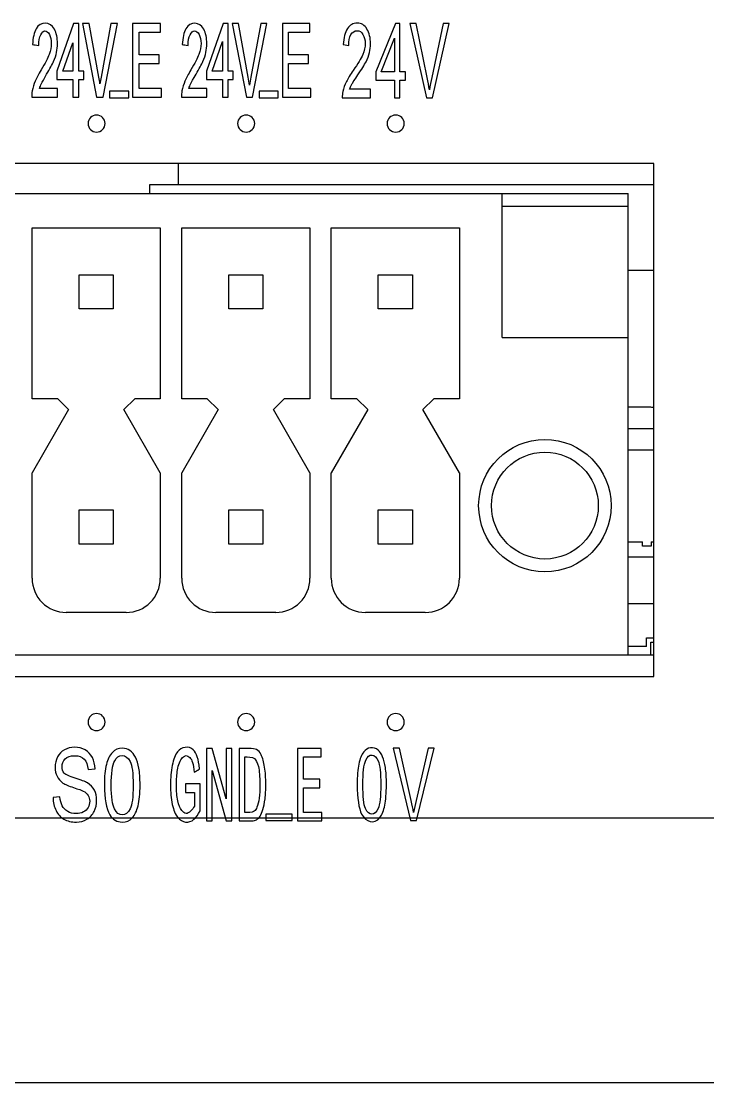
# Model space of a CAD drawing. Header units: millimetres. Extents: x 4086 to 8318, y 123 to 1549.
# Drawn here: x 7109.92 to 7125.99, y 981.81 to 1006.64 of the extents above; entities that cross this region are included whole.
import ezdxf

# ---------------------------------------------------------------- set-up
doc = ezdxf.new("R2010")
doc.units = ezdxf.units.MM
doc.layers.add('20_ALL_FEATURES', color=7, linetype='Continuous')
doc.layers.add('layer 3', color=7, linetype='Continuous')

msp = doc.modelspace()

# ---------------------------------------------------------------- linework, layer by layer
at = {"layer": '20_ALL_FEATURES', "color": 7, "linetype": 'Continuous'}
for p, q in [((7124.726, 1003.314), (7049.626, 1003.314)), ((7113.59, 1003.314), (7113.59, 1002.814)), ((7124.726, 991.314), (7124.726, 1003.314)), ((7112.919, 1002.814), (7112.919, 1002.614)), ((7124.726, 1002.814), (7112.919, 1002.814)), ((7050.226, 1002.614), (7124.126, 1002.614)), ((7121.176, 999.244), (7121.176, 1002.614)), ((7124.126, 991.814), (7124.126, 1002.614)), ((7124.126, 1002.314), (7121.176, 1002.314)), ((7110.176, 997.814), (7110.176, 1001.814)), ((7110.176, 1001.814), (7113.176, 1001.814)), ((7113.176, 1001.814), (7113.176, 997.814)), ((7113.676, 997.814), (7113.676, 1001.814)), ((7113.676, 1001.814), (7116.676, 1001.814)), ((7116.676, 1001.814), (7116.676, 997.814)), ((7117.176, 997.814), (7117.176, 1001.814)), ((7117.176, 1001.814), (7120.176, 1001.814)), ((7120.176, 1001.814), (7120.176, 997.814)), ((7111.276, 999.914), (7111.276, 1000.714)), ((7111.276, 1000.714), (7112.076, 1000.714)), ((7112.076, 1000.714), (7112.076, 999.914)), ((7114.776, 999.914), (7114.776, 1000.714)), ((7114.776, 1000.714), (7115.576, 1000.714)), ((7115.576, 1000.714), (7115.576, 999.914)), ((7118.276, 999.914), (7118.276, 1000.714)), ((7118.276, 1000.714), (7119.076, 1000.714)), ((7119.076, 1000.714), (7119.076, 999.914)), ((7124.726, 1000.814), (7124.126, 1000.814)), ((7112.076, 999.914), (7111.276, 999.914)), ((7115.576, 999.914), (7114.776, 999.914)), ((7119.076, 999.914), (7118.276, 999.914)), ((7121.176, 999.244), (7124.126, 999.244)), ((7110.776, 997.814), (7110.176, 997.814)), ((7110.776, 997.814), (7111.03, 997.56)), ((7112.323, 997.56), (7112.576, 997.814)), ((7113.176, 997.814), (7112.576, 997.814)), ((7114.276, 997.814), (7113.676, 997.814)), ((7114.276, 997.814), (7114.53, 997.56)), ((7115.823, 997.56), (7116.076, 997.814)), ((7116.676, 997.814), (7116.076, 997.814)), ((7117.776, 997.814), (7117.176, 997.814)), ((7117.776, 997.814), (7118.03, 997.56)), ((7119.323, 997.56), (7119.576, 997.814)), ((7120.176, 997.814), (7119.576, 997.814)), ((7111.03, 997.56), (7110.176, 996.082)), ((7113.176, 996.082), (7112.323, 997.56)), ((7114.53, 997.56), (7113.676, 996.082)), ((7116.676, 996.082), (7115.823, 997.56)), ((7118.03, 997.56), (7117.176, 996.082)), ((7120.176, 996.082), (7119.323, 997.56)), ((7124.63, 997.614), (7124.126, 997.614)), ((7124.726, 997.114), (7124.126, 997.114)), ((7124.726, 996.614), (7124.126, 996.614)), ((7110.176, 993.614), (7110.176, 996.082)), ((7113.176, 996.082), (7113.176, 993.614)), ((7113.676, 993.614), (7113.676, 996.082)), ((7116.676, 996.082), (7116.676, 993.614)), ((7117.176, 993.614), (7117.176, 996.082)), ((7120.176, 996.082), (7120.176, 993.614)), ((7111.276, 994.414), (7111.276, 995.214)), ((7111.276, 995.214), (7112.076, 995.214)), ((7112.076, 995.214), (7112.076, 994.414)), ((7114.776, 994.414), (7114.776, 995.214)), ((7114.776, 995.214), (7115.576, 995.214)), ((7115.576, 995.214), (7115.576, 994.414)), ((7118.276, 994.414), (7118.276, 995.214)), ((7118.276, 995.214), (7119.076, 995.214)), ((7119.076, 995.214), (7119.076, 994.414)), ((7112.076, 994.414), (7111.276, 994.414)), ((7115.576, 994.414), (7114.776, 994.414)), ((7119.076, 994.414), (7118.276, 994.414)), ((7124.126, 994.464), (7124.462, 994.464)), ((7124.462, 994.364), (7124.462, 994.464)), ((7124.662, 994.364), (7124.462, 994.364)), ((7124.662, 994.464), (7124.662, 994.364)), ((7124.662, 994.464), (7124.726, 994.464)), ((7124.126, 994.117), (7124.726, 994.117)), ((7124.726, 993.017), (7124.126, 993.017)), ((7112.376, 992.814), (7110.976, 992.814)), ((7115.876, 992.814), (7114.476, 992.814)), ((7119.376, 992.814), (7117.976, 992.814)), ((7124.557, 992.017), (7124.126, 992.017)), ((7124.557, 992.017), (7124.557, 992.224)), ((7124.557, 992.224), (7124.726, 992.224)), ((7124.657, 991.814), (7124.657, 992.124)), ((7124.657, 992.124), (7124.726, 992.124)), ((7124.726, 991.814), (7049.626, 991.814)), ((7049.626, 991.314), (7124.726, 991.314)), ((6934.716, 988.014), (7262.016, 988.014)), ((7261.966, 981.814), (6934.766, 981.814))]:
    msp.add_line(p, q, dxfattribs=at)
for radius in [1.55, 1.25]:
    msp.add_circle((7122.176, 995.314), radius, dxfattribs=at)
for centre, radius, start, end in [((7124.63, 997.114), 0.5, 78.9063, 90), ((7110.976, 993.614), 0.8, 180, 270), ((7112.376, 993.614), 0.8, 270, 0), ((7114.476, 993.614), 0.8, 180, 270), ((7115.876, 993.614), 0.8, 270, 0), ((7117.976, 993.614), 0.8, 180, 270), ((7119.376, 993.614), 0.8, 270, 0)]:
    msp.add_arc(centre, radius, start, end, dxfattribs=at)
at = {"layer": 'layer 3'}
for points, knots in [([(7110.77, 1005.072), (7110.77, 1005.072), (7110.77, 1004.87), (7110.77, 1004.87), (7110.77, 1004.87), (7110.77, 1004.87), (7110.166, 1004.87), (7110.166, 1004.87), (7110.166, 1004.87), (7110.165, 1004.921), (7110.169, 1004.97), (7110.178, 1005.017), (7110.178, 1005.017), (7110.193, 1005.094), (7110.216, 1005.17), (7110.248, 1005.245), (7110.248, 1005.245), (7110.28, 1005.32), (7110.326, 1005.407), (7110.386, 1005.505), (7110.386, 1005.505), (7110.478, 1005.658), (7110.541, 1005.779), (7110.574, 1005.869), (7110.574, 1005.869), (7110.607, 1005.958), (7110.624, 1006.043), (7110.624, 1006.123), (7110.624, 1006.123), (7110.624, 1006.207), (7110.609, 1006.277), (7110.579, 1006.335), (7110.579, 1006.335), (7110.52, 1006.448), (7110.433, 1006.441), (7110.377, 1006.33), (7110.377, 1006.33), (7110.347, 1006.269), (7110.332, 1006.185), (7110.331, 1006.077), (7110.331, 1006.077), (7110.267, 1006.087), (7110.221, 1006.094), (7110.186, 1006.099), (7110.186, 1006.099), (7110.194, 1006.261), (7110.222, 1006.384), (7110.27, 1006.469), (7110.27, 1006.469), (7110.37, 1006.645), (7110.603, 1006.639), (7110.697, 1006.459), (7110.697, 1006.459), (7110.745, 1006.367), (7110.769, 1006.254), (7110.769, 1006.118), (7110.769, 1006.118), (7110.769, 1006.049), (7110.762, 1005.982), (7110.748, 1005.915), (7110.748, 1005.915), (7110.734, 1005.849), (7110.71, 1005.779), (7110.678, 1005.705), (7110.678, 1005.705), (7110.645, 1005.632), (7110.591, 1005.531), (7110.516, 1005.403), (7110.516, 1005.403), (7110.453, 1005.296), (7110.412, 1005.224), (7110.394, 1005.186), (7110.394, 1005.186), (7110.376, 1005.148), (7110.361, 1005.11), (7110.35, 1005.072), (7110.35, 1005.072), (7110.35, 1005.072), (7110.77, 1005.072), (7110.77, 1005.072)], [0, 0, 0, 0, 0.047619, 0.047619, 0.047619, 0.047619, 0.095238, 0.095238, 0.095238, 0.095238, 0.142857, 0.142857, 0.142857, 0.142857, 0.190476, 0.190476, 0.190476, 0.190476, 0.238095, 0.238095, 0.238095, 0.238095, 0.285714, 0.285714, 0.285714, 0.285714, 0.333333, 0.333333, 0.333333, 0.333333, 0.380952, 0.380952, 0.380952, 0.380952, 0.428571, 0.428571, 0.428571, 0.428571, 0.47619, 0.47619, 0.47619, 0.47619, 0.52381, 0.52381, 0.52381, 0.52381, 0.571429, 0.571429, 0.571429, 0.571429, 0.619048, 0.619048, 0.619048, 0.619048, 0.666667, 0.666667, 0.666667, 0.666667, 0.714286, 0.714286, 0.714286, 0.714286, 0.761905, 0.761905, 0.761905, 0.761905, 0.809524, 0.809524, 0.809524, 0.809524, 0.857143, 0.857143, 0.857143, 0.857143, 0.904762, 0.904762, 0.904762, 0.904762, 1, 1, 1, 1]), ([(7114.238, 1004.87), (7114.238, 1004.87), (7113.698, 1004.87), (7113.698, 1004.87), (7113.698, 1004.87), (7113.698, 1004.87), (7113.671, 1004.87), (7113.671, 1004.87), (7113.671, 1004.87), (7113.67, 1004.921), (7113.674, 1004.97), (7113.683, 1005.017), (7113.683, 1005.017), (7113.698, 1005.094), (7113.721, 1005.171), (7113.753, 1005.245), (7113.753, 1005.245), (7113.785, 1005.32), (7113.831, 1005.407), (7113.891, 1005.505), (7113.891, 1005.505), (7113.984, 1005.658), (7114.046, 1005.779), (7114.079, 1005.869), (7114.079, 1005.869), (7114.112, 1005.958), (7114.129, 1006.043), (7114.129, 1006.123), (7114.129, 1006.123), (7114.129, 1006.207), (7114.114, 1006.277), (7114.084, 1006.335), (7114.084, 1006.335), (7114.024, 1006.45), (7113.929, 1006.443), (7113.872, 1006.33), (7113.872, 1006.33), (7113.842, 1006.269), (7113.826, 1006.185), (7113.826, 1006.078), (7113.826, 1006.078), (7113.759, 1006.088), (7113.734, 1006.092), (7113.691, 1006.099), (7113.691, 1006.099), (7113.699, 1006.261), (7113.727, 1006.384), (7113.775, 1006.469), (7113.775, 1006.469), (7113.875, 1006.645), (7114.098, 1006.638), (7114.192, 1006.459), (7114.192, 1006.459), (7114.24, 1006.367), (7114.264, 1006.254), (7114.264, 1006.118), (7114.264, 1006.118), (7114.264, 1006.05), (7114.256, 1005.982), (7114.242, 1005.916), (7114.242, 1005.916), (7114.228, 1005.849), (7114.205, 1005.779), (7114.173, 1005.705), (7114.173, 1005.705), (7114.14, 1005.632), (7114.086, 1005.531), (7114.011, 1005.403), (7114.011, 1005.403), (7113.947, 1005.296), (7113.907, 1005.224), (7113.889, 1005.186), (7113.889, 1005.186), (7113.871, 1005.148), (7113.856, 1005.11), (7113.844, 1005.072), (7113.844, 1005.072), (7113.844, 1005.072), (7114.238, 1005.072), (7114.238, 1005.072), (7114.238, 1005.072), (7114.238, 1005.072), (7114.265, 1005.072), (7114.265, 1005.072), (7114.265, 1005.072), (7114.265, 1005.072), (7114.265, 1004.87), (7114.265, 1004.87), (7114.265, 1004.87), (7114.265, 1004.87), (7114.238, 1004.87), (7114.238, 1004.87)], [0, 0, 0, 0, 0.041667, 0.041667, 0.041667, 0.041667, 0.083333, 0.083333, 0.083333, 0.083333, 0.125, 0.125, 0.125, 0.125, 0.166667, 0.166667, 0.166667, 0.166667, 0.208333, 0.208333, 0.208333, 0.208333, 0.25, 0.25, 0.25, 0.25, 0.291667, 0.291667, 0.291667, 0.291667, 0.333333, 0.333333, 0.333333, 0.333333, 0.375, 0.375, 0.375, 0.375, 0.416667, 0.416667, 0.416667, 0.416667, 0.458333, 0.458333, 0.458333, 0.458333, 0.5, 0.5, 0.5, 0.5, 0.541667, 0.541667, 0.541667, 0.541667, 0.583333, 0.583333, 0.583333, 0.583333, 0.625, 0.625, 0.625, 0.625, 0.666667, 0.666667, 0.666667, 0.666667, 0.708333, 0.708333, 0.708333, 0.708333, 0.75, 0.75, 0.75, 0.75, 0.791667, 0.791667, 0.791667, 0.791667, 0.833333, 0.833333, 0.833333, 0.833333, 0.875, 0.875, 0.875, 0.875, 0.916667, 0.916667, 0.916667, 0.916667, 1, 1, 1, 1]), ([(7111.126, 1004.87), (7111.126, 1004.87), (7111.126, 1005.281), (7111.126, 1005.281), (7111.126, 1005.281), (7111.126, 1005.281), (7110.792, 1005.281), (7110.792, 1005.281), (7110.792, 1005.281), (7110.792, 1005.281), (7110.754, 1005.281), (7110.754, 1005.281), (7110.754, 1005.281), (7110.754, 1005.281), (7110.754, 1005.475), (7110.754, 1005.475), (7110.754, 1005.475), (7110.754, 1005.475), (7111.145, 1006.589), (7111.145, 1006.589), (7111.145, 1006.589), (7111.145, 1006.589), (7111.269, 1006.589), (7111.269, 1006.589), (7111.269, 1006.589), (7111.269, 1006.589), (7111.269, 1005.475), (7111.269, 1005.475), (7111.269, 1005.475), (7111.269, 1005.475), (7111.385, 1005.475), (7111.385, 1005.475), (7111.385, 1005.475), (7111.385, 1005.475), (7111.385, 1005.281), (7111.385, 1005.281), (7111.385, 1005.281), (7111.385, 1005.281), (7111.269, 1005.281), (7111.269, 1005.281), (7111.269, 1005.281), (7111.269, 1005.281), (7111.269, 1004.87), (7111.269, 1004.87), (7111.269, 1004.87), (7111.269, 1004.87), (7111.231, 1004.87), (7111.231, 1004.87), (7111.231, 1004.87), (7111.231, 1004.87), (7111.163, 1004.87), (7111.163, 1004.87), (7111.163, 1004.87), (7111.163, 1004.87), (7111.126, 1004.87), (7111.126, 1004.87)], [0, 0, 0, 0, 0.066667, 0.066667, 0.066667, 0.066667, 0.133333, 0.133333, 0.133333, 0.133333, 0.2, 0.2, 0.2, 0.2, 0.266667, 0.266667, 0.266667, 0.266667, 0.333333, 0.333333, 0.333333, 0.333333, 0.4, 0.4, 0.4, 0.4, 0.466667, 0.466667, 0.466667, 0.466667, 0.533333, 0.533333, 0.533333, 0.533333, 0.6, 0.6, 0.6, 0.6, 0.666667, 0.666667, 0.666667, 0.666667, 0.733333, 0.733333, 0.733333, 0.733333, 0.8, 0.8, 0.8, 0.8, 0.866667, 0.866667, 0.866667, 0.866667, 1, 1, 1, 1]), ([(7111.685, 1004.87), (7111.685, 1004.87), (7111.354, 1006.589), (7111.354, 1006.589), (7111.354, 1006.589), (7111.407, 1006.589), (7111.46, 1006.589), (7111.514, 1006.589), (7111.514, 1006.589), (7111.514, 1006.589), (7111.736, 1005.34), (7111.736, 1005.34), (7111.736, 1005.34), (7111.746, 1005.286), (7111.755, 1005.233), (7111.763, 1005.183), (7111.763, 1005.183), (7111.771, 1005.235), (7111.78, 1005.288), (7111.79, 1005.34), (7111.79, 1005.34), (7111.79, 1005.34), (7112.021, 1006.589), (7112.021, 1006.589), (7112.021, 1006.589), (7112.072, 1006.589), (7112.123, 1006.589), (7112.174, 1006.589), (7112.174, 1006.589), (7112.174, 1006.589), (7111.84, 1004.87), (7111.84, 1004.87), (7111.84, 1004.87), (7111.788, 1004.87), (7111.736, 1004.87), (7111.685, 1004.87)], [0, 0, 0, 0, 0.1, 0.1, 0.1, 0.1, 0.2, 0.2, 0.2, 0.2, 0.3, 0.3, 0.3, 0.3, 0.4, 0.4, 0.4, 0.4, 0.5, 0.5, 0.5, 0.5, 0.6, 0.6, 0.6, 0.6, 0.7, 0.7, 0.7, 0.7, 0.8, 0.8, 0.8, 0.8, 1, 1, 1, 1]), ([(7112.527, 1004.87), (7112.527, 1004.87), (7112.527, 1006.589), (7112.527, 1006.589), (7112.527, 1006.589), (7112.746, 1006.589), (7112.964, 1006.589), (7113.183, 1006.589), (7113.183, 1006.589), (7113.183, 1006.589), (7113.183, 1006.387), (7113.183, 1006.387), (7113.183, 1006.387), (7113.183, 1006.387), (7112.678, 1006.387), (7112.678, 1006.387), (7112.678, 1006.387), (7112.678, 1006.387), (7112.678, 1005.859), (7112.678, 1005.859), (7112.678, 1005.859), (7112.678, 1005.859), (7113.15, 1005.859), (7113.15, 1005.859), (7113.15, 1005.859), (7113.15, 1005.859), (7113.15, 1005.657), (7113.15, 1005.657), (7113.15, 1005.657), (7113.15, 1005.657), (7112.678, 1005.657), (7112.678, 1005.657), (7112.678, 1005.657), (7112.678, 1005.657), (7112.678, 1005.072), (7112.678, 1005.072), (7112.678, 1005.072), (7112.678, 1005.072), (7113.203, 1005.072), (7113.203, 1005.072), (7113.203, 1005.072), (7113.203, 1005.072), (7113.203, 1004.87), (7113.203, 1004.87), (7113.203, 1004.87), (7113.203, 1004.87), (7112.527, 1004.87), (7112.527, 1004.87)], [0, 0, 0, 0, 0.076923, 0.076923, 0.076923, 0.076923, 0.153846, 0.153846, 0.153846, 0.153846, 0.230769, 0.230769, 0.230769, 0.230769, 0.307692, 0.307692, 0.307692, 0.307692, 0.384615, 0.384615, 0.384615, 0.384615, 0.461538, 0.461538, 0.461538, 0.461538, 0.538462, 0.538462, 0.538462, 0.538462, 0.615385, 0.615385, 0.615385, 0.615385, 0.692308, 0.692308, 0.692308, 0.692308, 0.769231, 0.769231, 0.769231, 0.769231, 0.846154, 0.846154, 0.846154, 0.846154, 1, 1, 1, 1]), ([(7114.737, 1006.589), (7114.737, 1006.589), (7114.763, 1006.589), (7114.763, 1006.589), (7114.763, 1006.589), (7114.763, 1006.589), (7114.763, 1005.475), (7114.763, 1005.475), (7114.763, 1005.475), (7114.763, 1005.475), (7114.853, 1005.475), (7114.853, 1005.475), (7114.853, 1005.475), (7114.853, 1005.475), (7114.879, 1005.475), (7114.879, 1005.475), (7114.879, 1005.475), (7114.879, 1005.475), (7114.879, 1005.281), (7114.879, 1005.281), (7114.879, 1005.281), (7114.879, 1005.281), (7114.853, 1005.281), (7114.853, 1005.281), (7114.853, 1005.281), (7114.853, 1005.281), (7114.763, 1005.281), (7114.763, 1005.281), (7114.763, 1005.281), (7114.763, 1005.281), (7114.763, 1004.87), (7114.763, 1004.87), (7114.763, 1004.87), (7114.763, 1004.87), (7114.737, 1004.87), (7114.737, 1004.87), (7114.737, 1004.87), (7114.737, 1004.87), (7114.658, 1004.87), (7114.658, 1004.87), (7114.658, 1004.87), (7114.658, 1004.87), (7114.631, 1004.87), (7114.631, 1004.87), (7114.631, 1004.87), (7114.631, 1004.87), (7114.631, 1005.281), (7114.631, 1005.281), (7114.631, 1005.281), (7114.631, 1005.281), (7114.286, 1005.281), (7114.286, 1005.281), (7114.286, 1005.281), (7114.286, 1005.281), (7114.259, 1005.281), (7114.259, 1005.281), (7114.259, 1005.281), (7114.259, 1005.281), (7114.259, 1005.475), (7114.259, 1005.475), (7114.259, 1005.475), (7114.259, 1005.475), (7114.65, 1006.589), (7114.65, 1006.589), (7114.65, 1006.589), (7114.65, 1006.589), (7114.677, 1006.589), (7114.677, 1006.589), (7114.677, 1006.589), (7114.677, 1006.589), (7114.737, 1006.589), (7114.737, 1006.589)], [0, 0, 0, 0, 0.052632, 0.052632, 0.052632, 0.052632, 0.105263, 0.105263, 0.105263, 0.105263, 0.157895, 0.157895, 0.157895, 0.157895, 0.210526, 0.210526, 0.210526, 0.210526, 0.263158, 0.263158, 0.263158, 0.263158, 0.315789, 0.315789, 0.315789, 0.315789, 0.368421, 0.368421, 0.368421, 0.368421, 0.421053, 0.421053, 0.421053, 0.421053, 0.473684, 0.473684, 0.473684, 0.473684, 0.526316, 0.526316, 0.526316, 0.526316, 0.578947, 0.578947, 0.578947, 0.578947, 0.631579, 0.631579, 0.631579, 0.631579, 0.684211, 0.684211, 0.684211, 0.684211, 0.736842, 0.736842, 0.736842, 0.736842, 0.789474, 0.789474, 0.789474, 0.789474, 0.842105, 0.842105, 0.842105, 0.842105, 0.894737, 0.894737, 0.894737, 0.894737, 1, 1, 1, 1]), ([(7114.982, 1006.589), (7114.982, 1006.589), (7115.009, 1006.589), (7115.009, 1006.589), (7115.009, 1006.589), (7115.009, 1006.589), (7115.231, 1005.34), (7115.231, 1005.34), (7115.231, 1005.34), (7115.243, 1005.274), (7115.253, 1005.211), (7115.263, 1005.15), (7115.263, 1005.15), (7115.272, 1005.214), (7115.283, 1005.277), (7115.295, 1005.34), (7115.295, 1005.34), (7115.295, 1005.34), (7115.526, 1006.589), (7115.526, 1006.589), (7115.526, 1006.589), (7115.526, 1006.589), (7115.553, 1006.589), (7115.553, 1006.589), (7115.553, 1006.589), (7115.553, 1006.589), (7115.641, 1006.589), (7115.641, 1006.589), (7115.641, 1006.589), (7115.641, 1006.589), (7115.668, 1006.589), (7115.668, 1006.589), (7115.668, 1006.589), (7115.668, 1006.589), (7115.334, 1004.87), (7115.334, 1004.87), (7115.334, 1004.87), (7115.334, 1004.87), (7115.308, 1004.87), (7115.308, 1004.87), (7115.308, 1004.87), (7115.308, 1004.87), (7115.217, 1004.87), (7115.217, 1004.87), (7115.217, 1004.87), (7115.217, 1004.87), (7115.19, 1004.87), (7115.19, 1004.87), (7115.19, 1004.87), (7115.19, 1004.87), (7114.859, 1006.589), (7114.859, 1006.589), (7114.859, 1006.589), (7114.859, 1006.589), (7114.886, 1006.589), (7114.886, 1006.589), (7114.886, 1006.589), (7114.886, 1006.589), (7114.982, 1006.589), (7114.982, 1006.589)], [0, 0, 0, 0, 0.0625, 0.0625, 0.0625, 0.0625, 0.125, 0.125, 0.125, 0.125, 0.1875, 0.1875, 0.1875, 0.1875, 0.25, 0.25, 0.25, 0.25, 0.3125, 0.3125, 0.3125, 0.3125, 0.375, 0.375, 0.375, 0.375, 0.4375, 0.4375, 0.4375, 0.4375, 0.5, 0.5, 0.5, 0.5, 0.5625, 0.5625, 0.5625, 0.5625, 0.625, 0.625, 0.625, 0.625, 0.6875, 0.6875, 0.6875, 0.6875, 0.75, 0.75, 0.75, 0.75, 0.8125, 0.8125, 0.8125, 0.8125, 0.875, 0.875, 0.875, 0.875, 1, 1, 1, 1]), ([(7116.651, 1006.589), (7116.651, 1006.589), (7116.677, 1006.589), (7116.677, 1006.589), (7116.677, 1006.589), (7116.677, 1006.589), (7116.677, 1006.387), (7116.677, 1006.387), (7116.677, 1006.387), (7116.677, 1006.387), (7116.651, 1006.387), (7116.651, 1006.387), (7116.651, 1006.387), (7116.651, 1006.387), (7116.173, 1006.387), (7116.173, 1006.387), (7116.173, 1006.387), (7116.173, 1006.387), (7116.173, 1005.859), (7116.173, 1005.859), (7116.173, 1005.859), (7116.173, 1005.859), (7116.618, 1005.859), (7116.618, 1005.859), (7116.618, 1005.859), (7116.618, 1005.859), (7116.645, 1005.859), (7116.645, 1005.859), (7116.645, 1005.859), (7116.645, 1005.859), (7116.645, 1005.658), (7116.645, 1005.658), (7116.645, 1005.658), (7116.645, 1005.658), (7116.618, 1005.658), (7116.618, 1005.658), (7116.618, 1005.658), (7116.618, 1005.658), (7116.173, 1005.658), (7116.173, 1005.658), (7116.173, 1005.658), (7116.173, 1005.658), (7116.173, 1005.072), (7116.173, 1005.072), (7116.173, 1005.072), (7116.173, 1005.072), (7116.671, 1005.072), (7116.671, 1005.072), (7116.671, 1005.072), (7116.671, 1005.072), (7116.698, 1005.072), (7116.698, 1005.072), (7116.698, 1005.072), (7116.698, 1005.072), (7116.698, 1004.87), (7116.698, 1004.87), (7116.698, 1004.87), (7116.698, 1004.87), (7116.671, 1004.87), (7116.671, 1004.87), (7116.671, 1004.87), (7116.671, 1004.87), (7116.059, 1004.87), (7116.059, 1004.87), (7116.059, 1004.87), (7116.059, 1004.87), (7116.032, 1004.87), (7116.032, 1004.87), (7116.032, 1004.87), (7116.032, 1004.87), (7116.032, 1006.589), (7116.032, 1006.589), (7116.032, 1006.589), (7116.032, 1006.589), (7116.059, 1006.589), (7116.059, 1006.589), (7116.059, 1006.589), (7116.059, 1006.589), (7116.651, 1006.589), (7116.651, 1006.589)], [0, 0, 0, 0, 0.047619, 0.047619, 0.047619, 0.047619, 0.095238, 0.095238, 0.095238, 0.095238, 0.142857, 0.142857, 0.142857, 0.142857, 0.190476, 0.190476, 0.190476, 0.190476, 0.238095, 0.238095, 0.238095, 0.238095, 0.285714, 0.285714, 0.285714, 0.285714, 0.333333, 0.333333, 0.333333, 0.333333, 0.380952, 0.380952, 0.380952, 0.380952, 0.428571, 0.428571, 0.428571, 0.428571, 0.47619, 0.47619, 0.47619, 0.47619, 0.52381, 0.52381, 0.52381, 0.52381, 0.571429, 0.571429, 0.571429, 0.571429, 0.619048, 0.619048, 0.619048, 0.619048, 0.666667, 0.666667, 0.666667, 0.666667, 0.714286, 0.714286, 0.714286, 0.714286, 0.761905, 0.761905, 0.761905, 0.761905, 0.809524, 0.809524, 0.809524, 0.809524, 0.857143, 0.857143, 0.857143, 0.857143, 0.904762, 0.904762, 0.904762, 0.904762, 1, 1, 1, 1]), ([(7118.098, 1005.056), (7118.098, 1005.056), (7118.098, 1004.851), (7118.098, 1004.851), (7118.098, 1004.851), (7118.098, 1004.851), (7117.435, 1004.851), (7117.435, 1004.851), (7117.435, 1004.851), (7117.434, 1004.903), (7117.439, 1004.952), (7117.449, 1005), (7117.449, 1005), (7117.466, 1005.078), (7117.493, 1005.156), (7117.531, 1005.232), (7117.531, 1005.232), (7117.568, 1005.307), (7117.622, 1005.395), (7117.692, 1005.494), (7117.692, 1005.494), (7117.8, 1005.65), (7117.874, 1005.773), (7117.912, 1005.864), (7117.912, 1005.864), (7117.951, 1005.955), (7117.97, 1006.041), (7117.97, 1006.122), (7117.97, 1006.122), (7117.97, 1006.206), (7117.953, 1006.278), (7117.918, 1006.336), (7117.918, 1006.336), (7117.883, 1006.394), (7117.837, 1006.423), (7117.781, 1006.423), (7117.781, 1006.423), (7117.722, 1006.423), (7117.674, 1006.393), (7117.638, 1006.331), (7117.638, 1006.331), (7117.603, 1006.27), (7117.585, 1006.184), (7117.584, 1006.075), (7117.584, 1006.075), (7117.584, 1006.075), (7117.458, 1006.097), (7117.458, 1006.097), (7117.458, 1006.097), (7117.467, 1006.261), (7117.5, 1006.386), (7117.556, 1006.472), (7117.556, 1006.472), (7117.613, 1006.558), (7117.688, 1006.601), (7117.784, 1006.601), (7117.784, 1006.601), (7117.88, 1006.601), (7117.956, 1006.555), (7118.012, 1006.462), (7118.012, 1006.462), (7118.068, 1006.369), (7118.096, 1006.254), (7118.096, 1006.117), (7118.096, 1006.117), (7118.096, 1006.047), (7118.088, 1005.978), (7118.072, 1005.911), (7118.072, 1005.911), (7118.055, 1005.843), (7118.028, 1005.772), (7117.99, 1005.698), (7117.99, 1005.698), (7117.952, 1005.623), (7117.889, 1005.521), (7117.8, 1005.391), (7117.8, 1005.391), (7117.726, 1005.283), (7117.679, 1005.21), (7117.658, 1005.172), (7117.658, 1005.172), (7117.637, 1005.133), (7117.62, 1005.095), (7117.606, 1005.056), (7117.606, 1005.056), (7117.606, 1005.056), (7118.098, 1005.056), (7118.098, 1005.056)], [0, 0, 0, 0, 0.043478, 0.043478, 0.043478, 0.043478, 0.086957, 0.086957, 0.086957, 0.086957, 0.130435, 0.130435, 0.130435, 0.130435, 0.173913, 0.173913, 0.173913, 0.173913, 0.217391, 0.217391, 0.217391, 0.217391, 0.26087, 0.26087, 0.26087, 0.26087, 0.304348, 0.304348, 0.304348, 0.304348, 0.347826, 0.347826, 0.347826, 0.347826, 0.391304, 0.391304, 0.391304, 0.391304, 0.434783, 0.434783, 0.434783, 0.434783, 0.478261, 0.478261, 0.478261, 0.478261, 0.521739, 0.521739, 0.521739, 0.521739, 0.565217, 0.565217, 0.565217, 0.565217, 0.608696, 0.608696, 0.608696, 0.608696, 0.652174, 0.652174, 0.652174, 0.652174, 0.695652, 0.695652, 0.695652, 0.695652, 0.73913, 0.73913, 0.73913, 0.73913, 0.782609, 0.782609, 0.782609, 0.782609, 0.826087, 0.826087, 0.826087, 0.826087, 0.869565, 0.869565, 0.869565, 0.869565, 0.913043, 0.913043, 0.913043, 0.913043, 1, 1, 1, 1]), ([(7118.655, 1004.851), (7118.655, 1004.851), (7118.655, 1005.267), (7118.655, 1005.267), (7118.655, 1005.267), (7118.655, 1005.267), (7118.22, 1005.267), (7118.22, 1005.267), (7118.22, 1005.267), (7118.22, 1005.267), (7118.22, 1005.464), (7118.22, 1005.464), (7118.22, 1005.464), (7118.22, 1005.464), (7118.678, 1006.594), (7118.678, 1006.594), (7118.678, 1006.594), (7118.678, 1006.594), (7118.778, 1006.594), (7118.778, 1006.594), (7118.778, 1006.594), (7118.778, 1006.594), (7118.778, 1005.464), (7118.778, 1005.464), (7118.778, 1005.464), (7118.778, 1005.464), (7118.914, 1005.464), (7118.914, 1005.464), (7118.914, 1005.464), (7118.914, 1005.464), (7118.914, 1005.267), (7118.914, 1005.267), (7118.914, 1005.267), (7118.914, 1005.267), (7118.778, 1005.267), (7118.778, 1005.267), (7118.778, 1005.267), (7118.778, 1005.267), (7118.778, 1004.851), (7118.778, 1004.851), (7118.778, 1004.851), (7118.778, 1004.851), (7118.655, 1004.851), (7118.655, 1004.851)], [0, 0, 0, 0, 0.083333, 0.083333, 0.083333, 0.083333, 0.166667, 0.166667, 0.166667, 0.166667, 0.25, 0.25, 0.25, 0.25, 0.333333, 0.333333, 0.333333, 0.333333, 0.416667, 0.416667, 0.416667, 0.416667, 0.5, 0.5, 0.5, 0.5, 0.583333, 0.583333, 0.583333, 0.583333, 0.666667, 0.666667, 0.666667, 0.666667, 0.75, 0.75, 0.75, 0.75, 0.833333, 0.833333, 0.833333, 0.833333, 1, 1, 1, 1]), ([(7119.406, 1004.851), (7119.406, 1004.851), (7119.019, 1006.594), (7119.019, 1006.594), (7119.019, 1006.594), (7119.019, 1006.594), (7119.162, 1006.594), (7119.162, 1006.594), (7119.162, 1006.594), (7119.162, 1006.594), (7119.423, 1005.327), (7119.423, 1005.327), (7119.423, 1005.327), (7119.443, 1005.226), (7119.461, 1005.131), (7119.475, 1005.042), (7119.475, 1005.042), (7119.491, 1005.138), (7119.508, 1005.232), (7119.529, 1005.327), (7119.529, 1005.327), (7119.529, 1005.327), (7119.799, 1006.594), (7119.799, 1006.594), (7119.799, 1006.594), (7119.799, 1006.594), (7119.934, 1006.594), (7119.934, 1006.594), (7119.934, 1006.594), (7119.934, 1006.594), (7119.544, 1004.851), (7119.544, 1004.851), (7119.544, 1004.851), (7119.544, 1004.851), (7119.406, 1004.851), (7119.406, 1004.851)], [0, 0, 0, 0, 0.1, 0.1, 0.1, 0.1, 0.2, 0.2, 0.2, 0.2, 0.3, 0.3, 0.3, 0.3, 0.4, 0.4, 0.4, 0.4, 0.5, 0.5, 0.5, 0.5, 0.6, 0.6, 0.6, 0.6, 0.7, 0.7, 0.7, 0.7, 0.8, 0.8, 0.8, 0.8, 1, 1, 1, 1]), ([(7114.631, 1006.171), (7114.631, 1006.171), (7114.39, 1005.475), (7114.39, 1005.475), (7114.39, 1005.475), (7114.39, 1005.475), (7114.631, 1005.475), (7114.631, 1005.475), (7114.631, 1005.475), (7114.631, 1005.475), (7114.631, 1006.171), (7114.631, 1006.171)], [0, 0, 0, 0, 0.25, 0.25, 0.25, 0.25, 0.5, 0.5, 0.5, 0.5, 1, 1, 1, 1]), ([(7118.655, 1005.464), (7118.655, 1005.464), (7118.655, 1006.249), (7118.655, 1006.249), (7118.655, 1006.249), (7118.655, 1006.249), (7118.341, 1005.464), (7118.341, 1005.464), (7118.341, 1005.464), (7118.341, 1005.464), (7118.655, 1005.464), (7118.655, 1005.464)], [0, 0, 0, 0, 0.25, 0.25, 0.25, 0.25, 0.5, 0.5, 0.5, 0.5, 1, 1, 1, 1]), ([(7111.126, 1005.475), (7111.126, 1005.475), (7111.126, 1006.141), (7111.126, 1006.141), (7111.126, 1006.141), (7111.126, 1006.141), (7110.895, 1005.475), (7110.895, 1005.475), (7110.895, 1005.475), (7110.895, 1005.475), (7111.126, 1005.475), (7111.126, 1005.475)], [0, 0, 0, 0, 0.25, 0.25, 0.25, 0.25, 0.5, 0.5, 0.5, 0.5, 1, 1, 1, 1]), ([(7111.986, 1004.855), (7111.986, 1004.855), (7111.986, 1005.006), (7111.986, 1005.006), (7111.986, 1005.006), (7112.137, 1005.006), (7112.287, 1005.006), (7112.438, 1005.006), (7112.438, 1005.006), (7112.438, 1005.006), (7112.438, 1004.855), (7112.438, 1004.855), (7112.438, 1004.855), (7112.287, 1004.855), (7112.137, 1004.855), (7111.986, 1004.855)], [0, 0, 0, 0, 0.2, 0.2, 0.2, 0.2, 0.4, 0.4, 0.4, 0.4, 0.6, 0.6, 0.6, 0.6, 1, 1, 1, 1]), ([(7115.906, 1005.006), (7115.906, 1005.006), (7115.933, 1005.006), (7115.933, 1005.006), (7115.933, 1005.006), (7115.933, 1005.006), (7115.933, 1004.855), (7115.933, 1004.855), (7115.933, 1004.855), (7115.933, 1004.855), (7115.906, 1004.855), (7115.906, 1004.855), (7115.906, 1004.855), (7115.906, 1004.855), (7115.518, 1004.855), (7115.518, 1004.855), (7115.518, 1004.855), (7115.518, 1004.855), (7115.491, 1004.855), (7115.491, 1004.855), (7115.491, 1004.855), (7115.491, 1004.855), (7115.491, 1005.006), (7115.491, 1005.006), (7115.491, 1005.006), (7115.491, 1005.006), (7115.518, 1005.006), (7115.518, 1005.006), (7115.518, 1005.006), (7115.518, 1005.006), (7115.906, 1005.006), (7115.906, 1005.006)], [0, 0, 0, 0, 0.111111, 0.111111, 0.111111, 0.111111, 0.222222, 0.222222, 0.222222, 0.222222, 0.333333, 0.333333, 0.333333, 0.333333, 0.444444, 0.444444, 0.444444, 0.444444, 0.555556, 0.555556, 0.555556, 0.555556, 0.666667, 0.666667, 0.666667, 0.666667, 0.777778, 0.777778, 0.777778, 0.777778, 1, 1, 1, 1]), ([(7111.684, 1004.451), (7111.795, 1004.451), (7111.884, 1004.361), (7111.884, 1004.251), (7111.884, 1004.251), (7111.884, 1004.14), (7111.795, 1004.051), (7111.684, 1004.051), (7111.684, 1004.051), (7111.574, 1004.051), (7111.484, 1004.14), (7111.484, 1004.251), (7111.484, 1004.251), (7111.484, 1004.361), (7111.574, 1004.451), (7111.684, 1004.451)], [0, 0, 0, 0, 0.2, 0.2, 0.2, 0.2, 0.4, 0.4, 0.4, 0.4, 0.6, 0.6, 0.6, 0.6, 1, 1, 1, 1]), ([(7115.184, 1004.451), (7115.295, 1004.451), (7115.384, 1004.361), (7115.384, 1004.251), (7115.384, 1004.251), (7115.384, 1004.14), (7115.295, 1004.051), (7115.184, 1004.051), (7115.184, 1004.051), (7115.074, 1004.051), (7114.984, 1004.14), (7114.984, 1004.251), (7114.984, 1004.251), (7114.984, 1004.361), (7115.074, 1004.451), (7115.184, 1004.451)], [0, 0, 0, 0, 0.2, 0.2, 0.2, 0.2, 0.4, 0.4, 0.4, 0.4, 0.6, 0.6, 0.6, 0.6, 1, 1, 1, 1]), ([(7118.684, 1004.451), (7118.795, 1004.451), (7118.884, 1004.361), (7118.884, 1004.251), (7118.884, 1004.251), (7118.884, 1004.14), (7118.795, 1004.051), (7118.684, 1004.051), (7118.684, 1004.051), (7118.574, 1004.051), (7118.484, 1004.14), (7118.484, 1004.251), (7118.484, 1004.251), (7118.484, 1004.361), (7118.574, 1004.451), (7118.684, 1004.451)], [0, 0, 0, 0, 0.2, 0.2, 0.2, 0.2, 0.4, 0.4, 0.4, 0.4, 0.6, 0.6, 0.6, 0.6, 1, 1, 1, 1]), ([(7111.684, 990.451), (7111.795, 990.451), (7111.884, 990.361), (7111.884, 990.251), (7111.884, 990.251), (7111.884, 990.14), (7111.795, 990.051), (7111.684, 990.051), (7111.684, 990.051), (7111.574, 990.051), (7111.484, 990.14), (7111.484, 990.251), (7111.484, 990.251), (7111.484, 990.361), (7111.574, 990.451), (7111.684, 990.451)], [0, 0, 0, 0, 0.2, 0.2, 0.2, 0.2, 0.4, 0.4, 0.4, 0.4, 0.6, 0.6, 0.6, 0.6, 1, 1, 1, 1]), ([(7115.184, 990.451), (7115.295, 990.451), (7115.384, 990.361), (7115.384, 990.251), (7115.384, 990.251), (7115.384, 990.14), (7115.295, 990.051), (7115.184, 990.051), (7115.184, 990.051), (7115.074, 990.051), (7114.984, 990.14), (7114.984, 990.251), (7114.984, 990.251), (7114.984, 990.361), (7115.074, 990.451), (7115.184, 990.451)], [0, 0, 0, 0, 0.2, 0.2, 0.2, 0.2, 0.4, 0.4, 0.4, 0.4, 0.6, 0.6, 0.6, 0.6, 1, 1, 1, 1]), ([(7118.684, 990.451), (7118.795, 990.451), (7118.884, 990.361), (7118.884, 990.251), (7118.884, 990.251), (7118.884, 990.14), (7118.795, 990.051), (7118.684, 990.051), (7118.684, 990.051), (7118.574, 990.051), (7118.484, 990.14), (7118.484, 990.251), (7118.484, 990.251), (7118.484, 990.361), (7118.574, 990.451), (7118.684, 990.451)], [0, 0, 0, 0, 0.2, 0.2, 0.2, 0.2, 0.4, 0.4, 0.4, 0.4, 0.6, 0.6, 0.6, 0.6, 1, 1, 1, 1]), ([(7110.666, 988.483), (7110.666, 988.483), (7110.826, 988.502), (7110.826, 988.502), (7110.826, 988.502), (7110.833, 988.417), (7110.851, 988.347), (7110.879, 988.293), (7110.879, 988.293), (7110.906, 988.238), (7110.949, 988.194), (7111.008, 988.16), (7111.008, 988.16), (7111.066, 988.127), (7111.132, 988.11), (7111.205, 988.11), (7111.205, 988.11), (7111.269, 988.11), (7111.327, 988.122), (7111.376, 988.148), (7111.376, 988.148), (7111.426, 988.174), (7111.462, 988.209), (7111.487, 988.253), (7111.487, 988.253), (7111.511, 988.298), (7111.523, 988.346), (7111.523, 988.398), (7111.523, 988.398), (7111.523, 988.451), (7111.512, 988.497), (7111.488, 988.537), (7111.488, 988.537), (7111.465, 988.576), (7111.426, 988.61), (7111.373, 988.637), (7111.373, 988.637), (7111.338, 988.654), (7111.262, 988.682), (7111.144, 988.719), (7111.144, 988.719), (7111.026, 988.757), (7110.944, 988.792), (7110.896, 988.825), (7110.896, 988.825), (7110.835, 988.867), (7110.79, 988.92), (7110.76, 988.983), (7110.76, 988.983), (7110.73, 989.045), (7110.715, 989.116), (7110.715, 989.194), (7110.715, 989.194), (7110.715, 989.28), (7110.733, 989.36), (7110.77, 989.434), (7110.77, 989.434), (7110.807, 989.508), (7110.86, 989.565), (7110.931, 989.603), (7110.931, 989.603), (7111.002, 989.642), (7111.08, 989.661), (7111.166, 989.661), (7111.166, 989.661), (7111.261, 989.661), (7111.345, 989.641), (7111.418, 989.6), (7111.418, 989.6), (7111.491, 989.56), (7111.546, 989.501), (7111.586, 989.422), (7111.586, 989.422), (7111.625, 989.343), (7111.646, 989.254), (7111.649, 989.155), (7111.649, 989.155), (7111.649, 989.155), (7111.485, 989.139), (7111.485, 989.139), (7111.485, 989.139), (7111.477, 989.245), (7111.447, 989.326), (7111.397, 989.381), (7111.397, 989.381), (7111.346, 989.435), (7111.272, 989.463), (7111.173, 989.463), (7111.173, 989.463), (7111.07, 989.463), (7110.995, 989.438), (7110.948, 989.388), (7110.948, 989.388), (7110.901, 989.338), (7110.878, 989.278), (7110.878, 989.208), (7110.878, 989.208), (7110.878, 989.148), (7110.894, 989.098), (7110.928, 989.058), (7110.928, 989.058), (7110.961, 989.019), (7111.046, 988.978), (7111.184, 988.937), (7111.184, 988.937), (7111.322, 988.896), (7111.416, 988.86), (7111.468, 988.829), (7111.468, 988.829), (7111.542, 988.784), (7111.598, 988.727), (7111.633, 988.657), (7111.633, 988.657), (7111.669, 988.588), (7111.686, 988.508), (7111.686, 988.417), (7111.686, 988.417), (7111.686, 988.327), (7111.667, 988.243), (7111.628, 988.163), (7111.628, 988.163), (7111.589, 988.083), (7111.533, 988.022), (7111.459, 987.977), (7111.459, 987.977), (7111.386, 987.933), (7111.304, 987.911), (7111.212, 987.911), (7111.212, 987.911), (7111.096, 987.911), (7110.999, 987.934), (7110.921, 987.978), (7110.921, 987.978), (7110.843, 988.023), (7110.781, 988.09), (7110.737, 988.18), (7110.737, 988.18), (7110.692, 988.269), (7110.669, 988.37), (7110.666, 988.483)], [0, 0, 0, 0, 0.027778, 0.027778, 0.027778, 0.027778, 0.055556, 0.055556, 0.055556, 0.055556, 0.083333, 0.083333, 0.083333, 0.083333, 0.111111, 0.111111, 0.111111, 0.111111, 0.138889, 0.138889, 0.138889, 0.138889, 0.166667, 0.166667, 0.166667, 0.166667, 0.194444, 0.194444, 0.194444, 0.194444, 0.222222, 0.222222, 0.222222, 0.222222, 0.25, 0.25, 0.25, 0.25, 0.277778, 0.277778, 0.277778, 0.277778, 0.305556, 0.305556, 0.305556, 0.305556, 0.333333, 0.333333, 0.333333, 0.333333, 0.361111, 0.361111, 0.361111, 0.361111, 0.388889, 0.388889, 0.388889, 0.388889, 0.416667, 0.416667, 0.416667, 0.416667, 0.444444, 0.444444, 0.444444, 0.444444, 0.472222, 0.472222, 0.472222, 0.472222, 0.5, 0.5, 0.5, 0.5, 0.527778, 0.527778, 0.527778, 0.527778, 0.555556, 0.555556, 0.555556, 0.555556, 0.583333, 0.583333, 0.583333, 0.583333, 0.611111, 0.611111, 0.611111, 0.611111, 0.638889, 0.638889, 0.638889, 0.638889, 0.666667, 0.666667, 0.666667, 0.666667, 0.694444, 0.694444, 0.694444, 0.694444, 0.722222, 0.722222, 0.722222, 0.722222, 0.75, 0.75, 0.75, 0.75, 0.777778, 0.777778, 0.777778, 0.777778, 0.805556, 0.805556, 0.805556, 0.805556, 0.833333, 0.833333, 0.833333, 0.833333, 0.861111, 0.861111, 0.861111, 0.861111, 0.888889, 0.888889, 0.888889, 0.888889, 0.916667, 0.916667, 0.916667, 0.916667, 0.944444, 0.944444, 0.944444, 0.944444, 1, 1, 1, 1]), ([(7111.867, 988.775), (7111.867, 988.975), (7111.882, 989.137), (7111.913, 989.259), (7111.913, 989.259), (7111.945, 989.381), (7111.991, 989.475), (7112.053, 989.541), (7112.053, 989.541), (7112.114, 989.607), (7112.191, 989.64), (7112.285, 989.64), (7112.285, 989.64), (7112.353, 989.64), (7112.414, 989.622), (7112.466, 989.585), (7112.466, 989.585), (7112.518, 989.548), (7112.561, 989.496), (7112.594, 989.427), (7112.594, 989.427), (7112.628, 989.358), (7112.654, 989.274), (7112.673, 989.175), (7112.673, 989.175), (7112.693, 989.076), (7112.702, 988.943), (7112.702, 988.775), (7112.702, 988.775), (7112.702, 988.576), (7112.687, 988.416), (7112.656, 988.293), (7112.656, 988.293), (7112.625, 988.171), (7112.579, 988.077), (7112.517, 988.01), (7112.517, 988.01), (7112.456, 987.944), (7112.378, 987.911), (7112.285, 987.911), (7112.285, 987.911), (7112.161, 987.911), (7112.064, 987.969), (7111.993, 988.085), (7111.993, 988.085), (7111.909, 988.227), (7111.867, 988.457), (7111.867, 988.775)], [0, 0, 0, 0, 0.076923, 0.076923, 0.076923, 0.076923, 0.153846, 0.153846, 0.153846, 0.153846, 0.230769, 0.230769, 0.230769, 0.230769, 0.307692, 0.307692, 0.307692, 0.307692, 0.384615, 0.384615, 0.384615, 0.384615, 0.461538, 0.461538, 0.461538, 0.461538, 0.538462, 0.538462, 0.538462, 0.538462, 0.615385, 0.615385, 0.615385, 0.615385, 0.692308, 0.692308, 0.692308, 0.692308, 0.769231, 0.769231, 0.769231, 0.769231, 0.846154, 0.846154, 0.846154, 0.846154, 1, 1, 1, 1]), ([(7113.766, 988.604), (7113.766, 988.604), (7113.766, 988.803), (7113.766, 988.803), (7113.766, 988.803), (7113.766, 988.803), (7113.808, 988.803), (7113.808, 988.803), (7113.808, 988.803), (7113.808, 988.803), (7114.064, 988.803), (7114.064, 988.803), (7114.064, 988.803), (7114.064, 988.803), (7114.106, 988.803), (7114.106, 988.803), (7114.106, 988.803), (7114.106, 988.803), (7114.106, 988.175), (7114.106, 988.175), (7114.106, 988.175), (7114.06, 988.088), (7114.013, 988.021), (7113.964, 987.977), (7113.964, 987.977), (7113.847, 987.871), (7113.682, 987.895), (7113.584, 988.018), (7113.584, 988.018), (7113.528, 988.089), (7113.485, 988.192), (7113.457, 988.326), (7113.457, 988.326), (7113.428, 988.461), (7113.413, 988.612), (7113.413, 988.778), (7113.413, 988.778), (7113.413, 988.943), (7113.428, 989.096), (7113.456, 989.239), (7113.456, 989.239), (7113.485, 989.382), (7113.526, 989.488), (7113.58, 989.557), (7113.58, 989.557), (7113.666, 989.668), (7113.839, 989.704), (7113.945, 989.602), (7113.945, 989.602), (7113.987, 989.562), (7114.019, 989.507), (7114.042, 989.436), (7114.042, 989.436), (7114.066, 989.365), (7114.083, 989.272), (7114.095, 989.159), (7114.095, 989.159), (7114.022, 989.11), (7114.014, 989.105), (7113.969, 989.077), (7113.969, 989.077), (7113.959, 989.163), (7113.946, 989.257), (7113.93, 989.307), (7113.93, 989.307), (7113.915, 989.356), (7113.892, 989.395), (7113.863, 989.425), (7113.863, 989.425), (7113.808, 989.481), (7113.753, 989.478), (7113.698, 989.423), (7113.698, 989.423), (7113.667, 989.391), (7113.642, 989.35), (7113.623, 989.299), (7113.623, 989.299), (7113.604, 989.248), (7113.589, 989.192), (7113.578, 989.132), (7113.578, 989.132), (7113.561, 989.026), (7113.552, 988.913), (7113.552, 988.79), (7113.552, 988.79), (7113.552, 988.639), (7113.562, 988.513), (7113.584, 988.41), (7113.584, 988.41), (7113.606, 988.309), (7113.637, 988.233), (7113.678, 988.184), (7113.678, 988.184), (7113.748, 988.101), (7113.806, 988.089), (7113.886, 988.166), (7113.886, 988.166), (7113.924, 988.204), (7113.953, 988.244), (7113.973, 988.287), (7113.973, 988.287), (7113.973, 988.287), (7113.973, 988.604), (7113.973, 988.604), (7113.973, 988.604), (7113.973, 988.604), (7113.808, 988.604), (7113.808, 988.604), (7113.808, 988.604), (7113.808, 988.604), (7113.766, 988.604), (7113.766, 988.604)], [0, 0, 0, 0, 0.034483, 0.034483, 0.034483, 0.034483, 0.068966, 0.068966, 0.068966, 0.068966, 0.103448, 0.103448, 0.103448, 0.103448, 0.137931, 0.137931, 0.137931, 0.137931, 0.172414, 0.172414, 0.172414, 0.172414, 0.206897, 0.206897, 0.206897, 0.206897, 0.241379, 0.241379, 0.241379, 0.241379, 0.275862, 0.275862, 0.275862, 0.275862, 0.310345, 0.310345, 0.310345, 0.310345, 0.344828, 0.344828, 0.344828, 0.344828, 0.37931, 0.37931, 0.37931, 0.37931, 0.413793, 0.413793, 0.413793, 0.413793, 0.448276, 0.448276, 0.448276, 0.448276, 0.482759, 0.482759, 0.482759, 0.482759, 0.517241, 0.517241, 0.517241, 0.517241, 0.551724, 0.551724, 0.551724, 0.551724, 0.586207, 0.586207, 0.586207, 0.586207, 0.62069, 0.62069, 0.62069, 0.62069, 0.655172, 0.655172, 0.655172, 0.655172, 0.689655, 0.689655, 0.689655, 0.689655, 0.724138, 0.724138, 0.724138, 0.724138, 0.758621, 0.758621, 0.758621, 0.758621, 0.793103, 0.793103, 0.793103, 0.793103, 0.827586, 0.827586, 0.827586, 0.827586, 0.862069, 0.862069, 0.862069, 0.862069, 0.896552, 0.896552, 0.896552, 0.896552, 0.931034, 0.931034, 0.931034, 0.931034, 1, 1, 1, 1]), ([(7114.393, 989.633), (7114.393, 989.633), (7114.72, 988.454), (7114.72, 988.454), (7114.72, 988.454), (7114.72, 988.454), (7114.72, 989.633), (7114.72, 989.633), (7114.72, 989.633), (7114.764, 989.633), (7114.808, 989.633), (7114.851, 989.633), (7114.851, 989.633), (7114.851, 989.633), (7114.851, 987.939), (7114.851, 987.939), (7114.851, 987.939), (7114.806, 987.939), (7114.76, 987.939), (7114.714, 987.939), (7114.714, 987.939), (7114.714, 987.939), (7114.387, 989.118), (7114.387, 989.118), (7114.387, 989.118), (7114.387, 989.118), (7114.387, 987.939), (7114.387, 987.939), (7114.387, 987.939), (7114.343, 987.939), (7114.299, 987.939), (7114.255, 987.939), (7114.255, 987.939), (7114.255, 987.939), (7114.255, 989.633), (7114.255, 989.633), (7114.255, 989.633), (7114.301, 989.633), (7114.347, 989.633), (7114.393, 989.633)], [0, 0, 0, 0, 0.090909, 0.090909, 0.090909, 0.090909, 0.181818, 0.181818, 0.181818, 0.181818, 0.272727, 0.272727, 0.272727, 0.272727, 0.363636, 0.363636, 0.363636, 0.363636, 0.454545, 0.454545, 0.454545, 0.454545, 0.545455, 0.545455, 0.545455, 0.545455, 0.636364, 0.636364, 0.636364, 0.636364, 0.727273, 0.727273, 0.727273, 0.727273, 0.818182, 0.818182, 0.818182, 0.818182, 1, 1, 1, 1]), ([(7115.43, 989.609), (7115.471, 989.586), (7115.505, 989.546), (7115.534, 989.487), (7115.534, 989.487), (7115.571, 989.412), (7115.598, 989.315), (7115.617, 989.198), (7115.617, 989.198), (7115.635, 989.08), (7115.645, 988.946), (7115.645, 988.795), (7115.645, 988.795), (7115.645, 988.667), (7115.638, 988.553), (7115.626, 988.453), (7115.626, 988.453), (7115.613, 988.354), (7115.597, 988.272), (7115.578, 988.207), (7115.578, 988.207), (7115.558, 988.142), (7115.537, 988.09), (7115.514, 988.053), (7115.514, 988.053), (7115.49, 988.016), (7115.462, 987.988), (7115.43, 987.968), (7115.43, 987.968), (7115.397, 987.949), (7115.359, 987.939), (7115.316, 987.939), (7115.316, 987.939), (7115.218, 987.939), (7115.119, 987.939), (7115.021, 987.939), (7115.021, 987.939), (7115.021, 987.939), (7115.021, 989.633), (7115.021, 989.633), (7115.021, 989.633), (7115.021, 989.633), (7115.063, 989.633), (7115.063, 989.633), (7115.063, 989.633), (7115.13, 989.633), (7115.364, 989.646), (7115.43, 989.609)], [0, 0, 0, 0, 0.076923, 0.076923, 0.076923, 0.076923, 0.153846, 0.153846, 0.153846, 0.153846, 0.230769, 0.230769, 0.230769, 0.230769, 0.307692, 0.307692, 0.307692, 0.307692, 0.384615, 0.384615, 0.384615, 0.384615, 0.461538, 0.461538, 0.461538, 0.461538, 0.538462, 0.538462, 0.538462, 0.538462, 0.615385, 0.615385, 0.615385, 0.615385, 0.692308, 0.692308, 0.692308, 0.692308, 0.769231, 0.769231, 0.769231, 0.769231, 0.846154, 0.846154, 0.846154, 0.846154, 1, 1, 1, 1]), ([(7116.939, 989.633), (7116.939, 989.633), (7116.939, 989.434), (7116.939, 989.434), (7116.939, 989.434), (7116.939, 989.434), (7116.524, 989.434), (7116.524, 989.434), (7116.524, 989.434), (7116.524, 989.434), (7116.524, 988.914), (7116.524, 988.914), (7116.524, 988.914), (7116.524, 988.914), (7116.912, 988.914), (7116.912, 988.914), (7116.912, 988.914), (7116.912, 988.914), (7116.912, 988.715), (7116.912, 988.715), (7116.912, 988.715), (7116.912, 988.715), (7116.524, 988.715), (7116.524, 988.715), (7116.524, 988.715), (7116.524, 988.715), (7116.524, 988.138), (7116.524, 988.138), (7116.524, 988.138), (7116.524, 988.138), (7116.955, 988.138), (7116.955, 988.138), (7116.955, 988.138), (7116.955, 988.138), (7116.955, 987.939), (7116.955, 987.939), (7116.955, 987.939), (7116.766, 987.939), (7116.577, 987.939), (7116.389, 987.939), (7116.389, 987.939), (7116.389, 987.939), (7116.389, 989.633), (7116.389, 989.633), (7116.389, 989.633), (7116.572, 989.633), (7116.755, 989.633), (7116.939, 989.633)], [0, 0, 0, 0, 0.076923, 0.076923, 0.076923, 0.076923, 0.153846, 0.153846, 0.153846, 0.153846, 0.230769, 0.230769, 0.230769, 0.230769, 0.307692, 0.307692, 0.307692, 0.307692, 0.384615, 0.384615, 0.384615, 0.384615, 0.461538, 0.461538, 0.461538, 0.461538, 0.538462, 0.538462, 0.538462, 0.538462, 0.615385, 0.615385, 0.615385, 0.615385, 0.692308, 0.692308, 0.692308, 0.692308, 0.769231, 0.769231, 0.769231, 0.769231, 0.846154, 0.846154, 0.846154, 0.846154, 1, 1, 1, 1]), ([(7117.784, 988.787), (7117.784, 988.986), (7117.797, 989.148), (7117.822, 989.27), (7117.822, 989.27), (7117.848, 989.393), (7117.886, 989.487), (7117.936, 989.553), (7117.936, 989.553), (7118.019, 989.662), (7118.168, 989.688), (7118.274, 989.597), (7118.274, 989.597), (7118.316, 989.56), (7118.352, 989.507), (7118.379, 989.438), (7118.379, 989.438), (7118.406, 989.37), (7118.428, 989.286), (7118.444, 989.187), (7118.444, 989.187), (7118.459, 989.088), (7118.467, 988.954), (7118.467, 988.787), (7118.467, 988.787), (7118.467, 988.588), (7118.454, 988.427), (7118.429, 988.305), (7118.429, 988.305), (7118.404, 988.182), (7118.366, 988.088), (7118.316, 988.022), (7118.316, 988.022), (7118.185, 987.848), (7117.979, 987.913), (7117.888, 988.097), (7117.888, 988.097), (7117.819, 988.239), (7117.784, 988.469), (7117.784, 988.787)], [0, 0, 0, 0, 0.090909, 0.090909, 0.090909, 0.090909, 0.181818, 0.181818, 0.181818, 0.181818, 0.272727, 0.272727, 0.272727, 0.272727, 0.363636, 0.363636, 0.363636, 0.363636, 0.454545, 0.454545, 0.454545, 0.454545, 0.545455, 0.545455, 0.545455, 0.545455, 0.636364, 0.636364, 0.636364, 0.636364, 0.727273, 0.727273, 0.727273, 0.727273, 0.818182, 0.818182, 0.818182, 0.818182, 1, 1, 1, 1]), ([(7117.916, 988.786), (7117.916, 988.507), (7117.936, 988.322), (7117.977, 988.23), (7117.977, 988.23), (7118.057, 988.048), (7118.195, 988.048), (7118.275, 988.231), (7118.275, 988.231), (7118.315, 988.323), (7118.335, 988.508), (7118.335, 988.786), (7118.335, 988.786), (7118.335, 989.064), (7118.315, 989.25), (7118.275, 989.341), (7118.275, 989.341), (7118.203, 989.507), (7118.061, 989.537), (7117.982, 989.357), (7117.982, 989.357), (7117.938, 989.254), (7117.916, 989.064), (7117.916, 988.786)], [0, 0, 0, 0, 0.142857, 0.142857, 0.142857, 0.142857, 0.285714, 0.285714, 0.285714, 0.285714, 0.428571, 0.428571, 0.428571, 0.428571, 0.571429, 0.571429, 0.571429, 0.571429, 0.714286, 0.714286, 0.714286, 0.714286, 1, 1, 1, 1]), ([(7119.031, 987.951), (7119.031, 987.951), (7118.626, 989.644), (7118.626, 989.644), (7118.626, 989.644), (7118.626, 989.644), (7118.776, 989.644), (7118.776, 989.644), (7118.776, 989.644), (7118.776, 989.644), (7119.049, 988.414), (7119.049, 988.414), (7119.049, 988.414), (7119.07, 988.315), (7119.089, 988.223), (7119.103, 988.137), (7119.103, 988.137), (7119.12, 988.229), (7119.138, 988.322), (7119.16, 988.414), (7119.16, 988.414), (7119.16, 988.414), (7119.443, 989.644), (7119.443, 989.644), (7119.443, 989.644), (7119.443, 989.644), (7119.584, 989.644), (7119.584, 989.644), (7119.584, 989.644), (7119.584, 989.644), (7119.175, 987.951), (7119.175, 987.951), (7119.175, 987.951), (7119.175, 987.951), (7119.031, 987.951), (7119.031, 987.951)], [0, 0, 0, 0, 0.1, 0.1, 0.1, 0.1, 0.2, 0.2, 0.2, 0.2, 0.3, 0.3, 0.3, 0.3, 0.4, 0.4, 0.4, 0.4, 0.5, 0.5, 0.5, 0.5, 0.6, 0.6, 0.6, 0.6, 0.7, 0.7, 0.7, 0.7, 0.8, 0.8, 0.8, 0.8, 1, 1, 1, 1]), ([(7112.028, 988.774), (7112.028, 988.496), (7112.053, 988.31), (7112.102, 988.219), (7112.102, 988.219), (7112.151, 988.127), (7112.212, 988.081), (7112.285, 988.081), (7112.285, 988.081), (7112.357, 988.081), (7112.418, 988.128), (7112.467, 988.219), (7112.467, 988.219), (7112.516, 988.312), (7112.541, 988.496), (7112.541, 988.774), (7112.541, 988.774), (7112.541, 989.053), (7112.516, 989.238), (7112.467, 989.33), (7112.467, 989.33), (7112.418, 989.422), (7112.356, 989.467), (7112.283, 989.467), (7112.283, 989.467), (7112.21, 989.467), (7112.152, 989.427), (7112.109, 989.346), (7112.109, 989.346), (7112.055, 989.243), (7112.028, 989.052), (7112.028, 988.774)], [0, 0, 0, 0, 0.111111, 0.111111, 0.111111, 0.111111, 0.222222, 0.222222, 0.222222, 0.222222, 0.333333, 0.333333, 0.333333, 0.333333, 0.444444, 0.444444, 0.444444, 0.444444, 0.555556, 0.555556, 0.555556, 0.555556, 0.666667, 0.666667, 0.666667, 0.666667, 0.777778, 0.777778, 0.777778, 0.777778, 1, 1, 1, 1]), ([(7115.156, 989.434), (7115.156, 989.434), (7115.156, 988.138), (7115.156, 988.138), (7115.156, 988.138), (7115.219, 988.138), (7115.321, 988.128), (7115.373, 988.169), (7115.373, 988.169), (7115.4, 988.19), (7115.421, 988.219), (7115.436, 988.257), (7115.436, 988.257), (7115.458, 988.31), (7115.476, 988.382), (7115.488, 988.472), (7115.488, 988.472), (7115.5, 988.562), (7115.506, 988.671), (7115.506, 988.799), (7115.506, 988.799), (7115.506, 988.976), (7115.494, 989.112), (7115.47, 989.208), (7115.47, 989.208), (7115.446, 989.303), (7115.417, 989.367), (7115.382, 989.399), (7115.382, 989.399), (7115.334, 989.445), (7115.219, 989.434), (7115.156, 989.434)], [0, 0, 0, 0, 0.111111, 0.111111, 0.111111, 0.111111, 0.222222, 0.222222, 0.222222, 0.222222, 0.333333, 0.333333, 0.333333, 0.333333, 0.444444, 0.444444, 0.444444, 0.444444, 0.555556, 0.555556, 0.555556, 0.555556, 0.666667, 0.666667, 0.666667, 0.666667, 0.777778, 0.777778, 0.777778, 0.777778, 1, 1, 1, 1]), ([(7116.263, 988.099), (7116.263, 988.099), (7116.263, 987.95), (7116.263, 987.95), (7116.263, 987.95), (7116.059, 987.95), (7115.854, 987.95), (7115.649, 987.95), (7115.649, 987.95), (7115.649, 987.95), (7115.649, 988.099), (7115.649, 988.099), (7115.649, 988.099), (7115.854, 988.099), (7116.059, 988.099), (7116.263, 988.099)], [0, 0, 0, 0, 0.2, 0.2, 0.2, 0.2, 0.4, 0.4, 0.4, 0.4, 0.6, 0.6, 0.6, 0.6, 1, 1, 1, 1])]:
    msp.add_open_spline(points, degree=3, knots=knots, dxfattribs=at)

doc.saveas('drawing.dxf')
